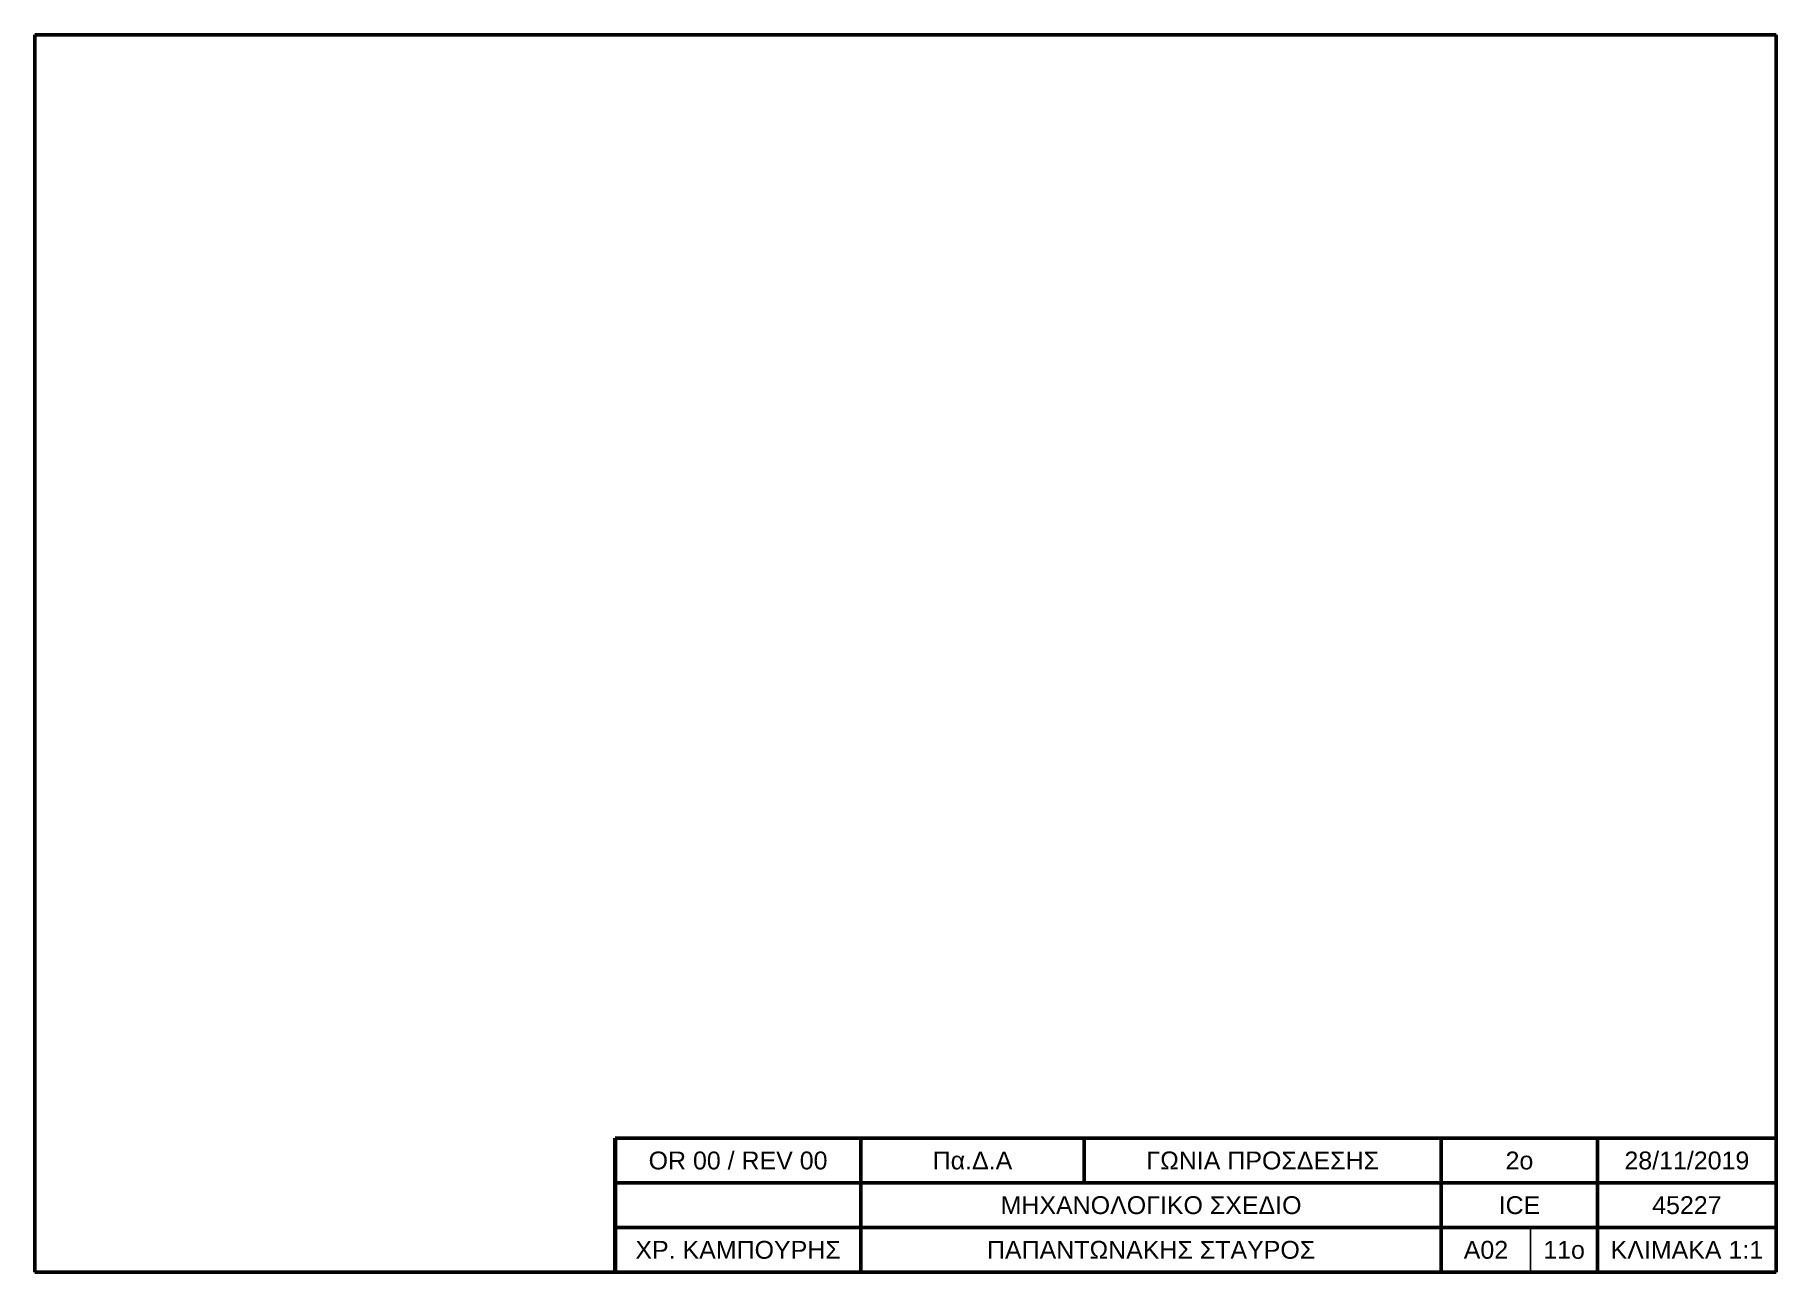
# Model space of a CAD drawing. Header units: millimetres. Extents: x 0 to 390, y 0 to 277.
import ezdxf
from ezdxf.enums import TextEntityAlignment as Align

# ---------------------------------------------------------------- set-up
doc = ezdxf.new("R2010")
doc.units = ezdxf.units.MM
doc.styles.get("Standard").update_dxf_attribs({"font": 'arial.ttf'})

msp = doc.modelspace()

# ---------------------------------------------------------------- linework, layer by layer
at = {"lineweight": 50}
for p, q in [((0, 0), (0, 277)), ((0, 277), (390, 277)), ((390, 0), (390, 277)), ((130, 30), (390, 30)), ((185, 0), (185, 30)), ((235, 20), (235, 30)), ((315, 0), (315, 30)), ((350, 0), (350, 30)), ((130, 20), (390, 20)), ((130, 10), (390, 10)), ((0, 0), (390, 0))]:
    msp.add_line(p, q, dxfattribs=at)
at = {"lineweight": 60}
msp.add_line((130, 0), (130, 30), dxfattribs=at)
msp.add_line((335, 0), (335, 10))

# ---------------------------------------------------------------- texts
for s, p in [('OR 00 / REV 00', (157.5, 25)), ('Πα.Δ.Α', (210, 25)), ('ΓΩΝΙΑ ΠΡΟΣΔΕΣΗΣ', (275, 25)), ('2ο', (332.5, 25)), ('28/11/2019', (370, 25)), ('ΜΗΧΑΝΟΛΟΓΙΚΟ ΣΧΕΔΙΟ', (250, 15)), ('ICE', (332.5, 15)), ('45227', (370, 15)), ('ΧΡ. ΚΑΜΠΟΥΡΗΣ', (157.5, 5)), ('ΠΑΠΑΝΤΩΝΑΚΗΣ ΣΤΑΥΡΟΣ', (250, 5)), ('A02', (325, 5)), ('11ο', (342.5, 5)), ('ΚΛΙΜΑΚΑ 1:1', (370, 5))]:
    msp.add_text(s, height=4).set_placement(p, align=Align.MIDDLE_CENTER)

doc.saveas('drawing.dxf')
